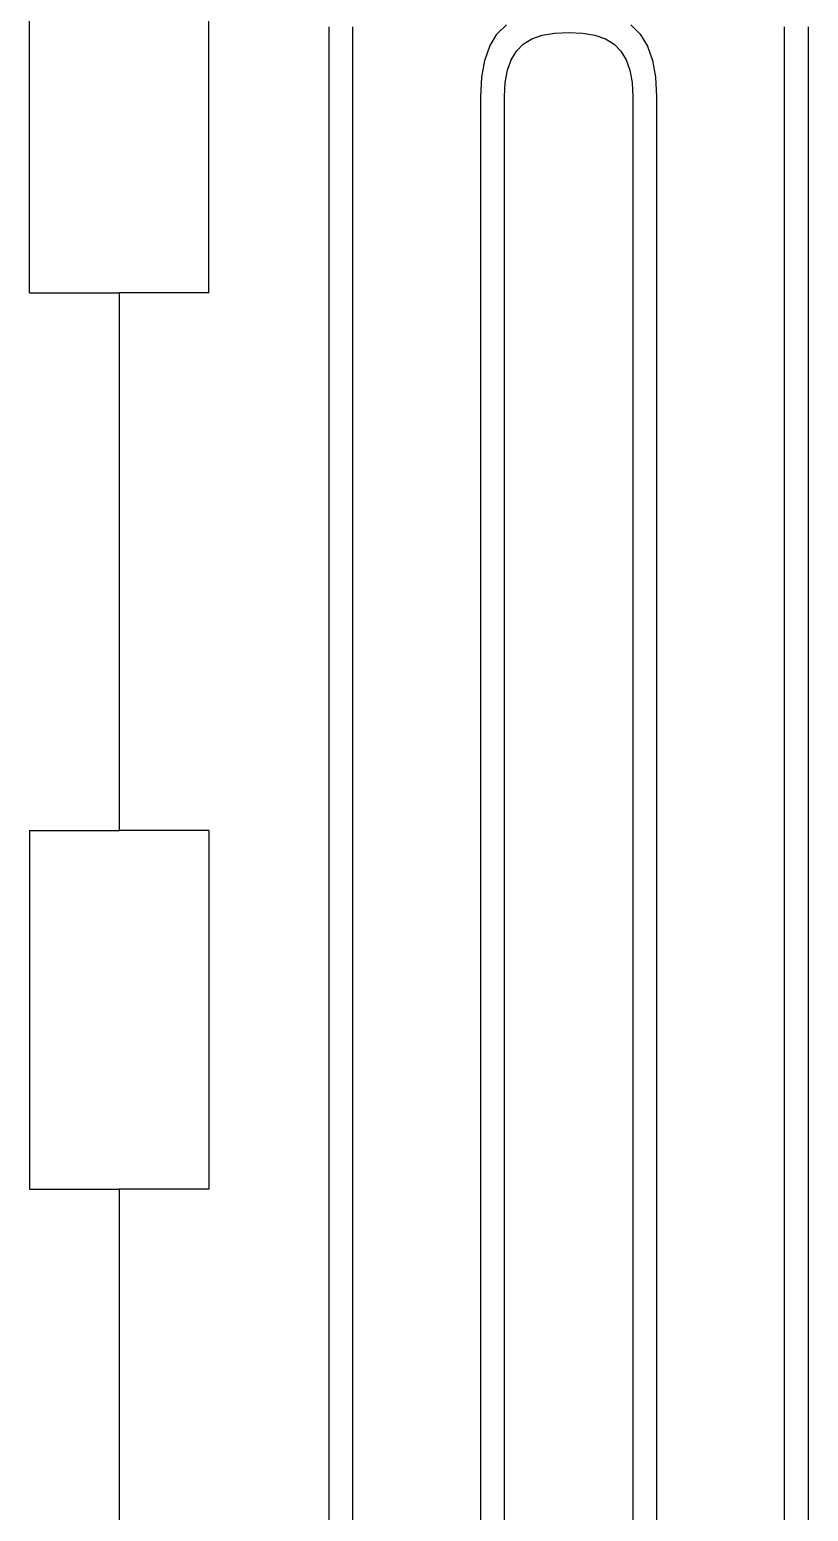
# Model space of a CAD drawing. Extents: x -112 to 112, y -170 to 170.
# Drawn here: x -54.9 to -6.6, y -90.2 to 1.7 of the extents above; entities that cross this region are included whole.
import ezdxf

# ---------------------------------------------------------------- set-up
doc = ezdxf.new("R2010")
doc.units = 0
doc.header["$MEASUREMENT"] = 0
doc.layers.get('0').update_dxf_attribs({"linetype": 'CONTINUOUS'})

msp = doc.modelspace()

# ---------------------------------------------------------------- linework, layer by layer
for p, q in [((-54.923, -14.608), (-54.923, 40.955)), ((-43.811, -14.608), (-43.811, 40.955)), ((-36.363, 1.887), (-36.363, 1.06)), ((-34.891, 1.887), (-34.891, 1.06)), ((-25.938, 1.427), (-25.351, 2.014)), ((-17.638, 2.014), (-17.051, 1.427)), ((-8.097, 1.06), (-8.097, 1.887)), ((-6.625, 1.06), (-6.625, 1.887)), ((-36.363, 1.06), (-36.363, 0.116)), ((-34.891, 1.06), (-34.891, 0.116)), ((-26.385, 0.694), (-25.938, 1.427)), ((-24.308, 0.813), (-23.774, 1.139)), ((-23.774, 1.139), (-23.129, 1.367)), ((-23.129, 1.367), (-22.371, 1.501)), ((-22.371, 1.501), (-21.494, 1.545)), ((-21.494, 1.545), (-20.618, 1.501)), ((-20.618, 1.501), (-19.859, 1.367)), ((-19.859, 1.367), (-19.214, 1.139)), ((-19.214, 1.139), (-18.68, 0.813)), ((-17.051, 1.427), (-16.603, 0.694)), ((-8.097, 0.116), (-8.097, 1.06)), ((-6.625, 0.116), (-6.625, 1.06)), ((-36.363, 0.116), (-36.363, -1.021)), ((-34.891, 0.116), (-34.891, -1.021)), ((-26.698, -0.189), (-26.385, 0.694)), ((-25.063, -0.15), (-24.737, 0.384)), ((-24.737, 0.384), (-24.308, 0.813)), ((-18.68, 0.813), (-18.251, 0.384)), ((-18.251, 0.384), (-17.925, -0.15)), ((-16.603, 0.694), (-16.291, -0.189)), ((-8.097, -1.021), (-8.097, 0.116)), ((-6.625, -1.021), (-6.625, 0.116)), ((-26.881, -1.229), (-26.698, -0.189)), ((-25.425, -1.553), (-25.291, -0.795)), ((-25.291, -0.795), (-25.063, -0.15)), ((-17.925, -0.15), (-17.697, -0.795)), ((-17.697, -0.795), (-17.563, -1.553)), ((-16.291, -0.189), (-16.107, -1.229)), ((-36.363, -1.021), (-36.363, -2.43)), ((-34.891, -1.021), (-34.891, -2.43)), ((-26.941, -2.43), (-26.881, -1.229)), ((-25.469, -2.43), (-25.425, -1.553)), ((-17.563, -1.553), (-17.519, -2.43)), ((-16.107, -1.229), (-16.047, -2.43)), ((-8.097, -2.43), (-8.097, -1.021)), ((-6.625, -2.43), (-6.625, -1.021)), ((-36.363, -2.43), (-36.363, -3.839)), ((-34.891, -2.43), (-34.891, -3.839)), ((-26.941, -3.839), (-26.941, -2.43)), ((-25.469, -3.839), (-25.469, -2.43)), ((-17.519, -2.43), (-17.519, -3.839)), ((-16.047, -2.43), (-16.047, -3.839)), ((-8.097, -3.839), (-8.097, -2.43)), ((-6.625, -3.839), (-6.625, -2.43)), ((-36.363, -3.839), (-36.363, -4.976)), ((-34.891, -3.839), (-34.891, -4.976)), ((-26.941, -4.976), (-26.941, -3.839)), ((-25.469, -4.976), (-25.469, -3.839)), ((-17.519, -3.839), (-17.519, -4.976)), ((-16.047, -3.839), (-16.047, -4.976)), ((-8.097, -4.976), (-8.097, -3.839)), ((-6.625, -4.976), (-6.625, -3.839)), ((-36.363, -4.976), (-36.363, -5.919)), ((-34.891, -4.976), (-34.891, -5.919)), ((-26.941, -5.919), (-26.941, -4.976)), ((-25.469, -5.919), (-25.469, -4.976)), ((-17.519, -4.976), (-17.519, -5.919)), ((-16.047, -4.976), (-16.047, -5.919)), ((-8.097, -5.919), (-8.097, -4.976)), ((-6.625, -5.919), (-6.625, -4.976)), ((-36.363, -5.919), (-36.363, -6.747)), ((-34.891, -5.919), (-34.891, -6.747)), ((-26.941, -6.747), (-26.941, -5.919)), ((-25.469, -6.747), (-25.469, -5.919)), ((-17.519, -5.919), (-17.519, -6.747)), ((-16.047, -5.919), (-16.047, -6.747)), ((-8.097, -6.747), (-8.097, -5.919)), ((-6.625, -6.747), (-6.625, -5.919)), ((-36.363, -6.747), (-36.363, -7.535)), ((-34.891, -6.747), (-34.891, -7.535)), ((-26.941, -7.535), (-26.941, -6.747)), ((-25.469, -7.535), (-25.469, -6.747)), ((-17.519, -6.747), (-17.519, -7.535)), ((-16.047, -6.747), (-16.047, -7.535)), ((-8.097, -7.535), (-8.097, -6.747)), ((-6.625, -7.535), (-6.625, -6.747)), ((-36.363, -7.535), (-36.363, -8.362)), ((-34.891, -7.535), (-34.891, -8.362)), ((-26.941, -8.362), (-26.941, -7.535)), ((-25.469, -8.362), (-25.469, -7.535)), ((-17.519, -7.535), (-17.519, -8.362)), ((-16.047, -7.535), (-16.047, -8.362)), ((-8.097, -8.362), (-8.097, -7.535)), ((-6.625, -8.362), (-6.625, -7.535)), ((-36.363, -8.362), (-36.363, -9.306)), ((-34.891, -8.362), (-34.891, -9.306)), ((-26.941, -9.306), (-26.941, -8.362)), ((-25.469, -9.306), (-25.469, -8.362)), ((-17.519, -8.362), (-17.519, -9.306)), ((-16.047, -8.362), (-16.047, -9.306)), ((-8.097, -9.306), (-8.097, -8.362)), ((-6.625, -9.306), (-6.625, -8.362)), ((-36.363, -9.306), (-36.363, -10.443)), ((-34.891, -9.306), (-34.891, -10.443)), ((-26.941, -10.443), (-26.941, -9.306)), ((-25.469, -10.443), (-25.469, -9.306)), ((-17.519, -9.306), (-17.519, -10.443)), ((-16.047, -9.306), (-16.047, -10.443)), ((-8.097, -10.443), (-8.097, -9.306)), ((-6.625, -10.443), (-6.625, -9.306)), ((-36.363, -10.443), (-36.363, -11.852)), ((-34.891, -10.443), (-34.891, -11.852)), ((-26.941, -11.852), (-26.941, -10.443)), ((-25.469, -11.852), (-25.469, -10.443)), ((-17.519, -10.443), (-17.519, -11.852)), ((-16.047, -10.443), (-16.047, -11.852)), ((-8.097, -11.852), (-8.097, -10.443)), ((-6.625, -11.852), (-6.625, -10.443)), ((-36.363, -11.852), (-36.363, -13.261)), ((-34.891, -11.852), (-34.891, -13.261)), ((-26.941, -13.261), (-26.941, -11.852)), ((-25.469, -13.261), (-25.469, -11.852)), ((-17.519, -11.852), (-17.519, -13.261)), ((-16.047, -11.852), (-16.047, -13.261)), ((-8.097, -13.261), (-8.097, -11.852)), ((-6.625, -13.261), (-6.625, -11.852)), ((-36.363, -13.261), (-36.363, -14.398)), ((-34.891, -13.261), (-34.891, -14.398)), ((-26.941, -14.398), (-26.941, -13.261)), ((-25.469, -14.398), (-25.469, -13.261)), ((-17.519, -13.261), (-17.519, -14.398)), ((-16.047, -13.261), (-16.047, -14.398)), ((-8.097, -14.398), (-8.097, -13.261)), ((-6.625, -14.398), (-6.625, -13.261)), ((-54.923, -14.608), (-49.367, -14.608)), ((-49.367, -14.608), (-49.367, -47.945)), ((-43.811, -14.608), (-49.367, -14.608)), ((-36.363, -14.398), (-36.363, -15.341)), ((-34.891, -14.398), (-34.891, -15.341)), ((-26.941, -15.341), (-26.941, -14.398)), ((-25.469, -15.341), (-25.469, -14.398)), ((-17.519, -14.398), (-17.519, -15.341)), ((-16.047, -14.398), (-16.047, -15.341)), ((-8.097, -15.341), (-8.097, -14.398)), ((-6.625, -15.341), (-6.625, -14.398)), ((-36.363, -15.341), (-36.363, -16.169)), ((-34.891, -15.341), (-34.891, -16.169)), ((-26.941, -16.169), (-26.941, -15.341)), ((-25.469, -16.169), (-25.469, -15.341)), ((-17.519, -15.341), (-17.519, -16.169)), ((-16.047, -15.341), (-16.047, -16.169)), ((-8.097, -16.169), (-8.097, -15.341)), ((-6.625, -16.169), (-6.625, -15.341)), ((-36.363, -16.169), (-36.363, -16.957)), ((-34.891, -16.169), (-34.891, -16.957)), ((-26.941, -16.957), (-26.941, -16.169)), ((-25.469, -16.957), (-25.469, -16.169)), ((-17.519, -16.169), (-17.519, -16.957)), ((-16.047, -16.169), (-16.047, -16.957)), ((-8.097, -16.957), (-8.097, -16.169)), ((-6.625, -16.957), (-6.625, -16.169)), ((-36.363, -16.957), (-36.363, -17.784)), ((-34.891, -16.957), (-34.891, -17.784)), ((-26.941, -17.784), (-26.941, -16.957)), ((-25.469, -17.784), (-25.469, -16.957)), ((-17.519, -16.957), (-17.519, -17.784)), ((-16.047, -16.957), (-16.047, -17.784)), ((-8.097, -17.784), (-8.097, -16.957)), ((-6.625, -17.784), (-6.625, -16.957)), ((-36.363, -17.784), (-36.363, -18.728)), ((-34.891, -17.784), (-34.891, -18.728)), ((-26.941, -18.728), (-26.941, -17.784)), ((-25.469, -18.728), (-25.469, -17.784)), ((-17.519, -17.784), (-17.519, -18.728)), ((-16.047, -17.784), (-16.047, -18.728)), ((-8.097, -18.728), (-8.097, -17.784)), ((-6.625, -18.728), (-6.625, -17.784)), ((-36.363, -18.728), (-36.363, -19.865)), ((-34.891, -18.728), (-34.891, -19.865)), ((-26.941, -19.865), (-26.941, -18.728)), ((-25.469, -19.865), (-25.469, -18.728)), ((-17.519, -18.728), (-17.519, -19.865)), ((-16.047, -18.728), (-16.047, -19.865)), ((-8.097, -19.865), (-8.097, -18.728)), ((-6.625, -19.865), (-6.625, -18.728)), ((-36.363, -19.865), (-36.363, -21.274)), ((-34.891, -19.865), (-34.891, -21.274)), ((-26.941, -21.274), (-26.941, -19.865)), ((-25.469, -21.274), (-25.469, -19.865)), ((-17.519, -19.865), (-17.519, -21.274)), ((-16.047, -19.865), (-16.047, -21.274)), ((-8.097, -21.274), (-8.097, -19.865)), ((-6.625, -21.274), (-6.625, -19.865)), ((-36.363, -21.274), (-36.363, -22.683)), ((-34.891, -21.274), (-34.891, -22.683)), ((-26.941, -22.683), (-26.941, -21.274)), ((-25.469, -22.683), (-25.469, -21.274)), ((-17.519, -21.274), (-17.519, -22.683)), ((-16.047, -21.274), (-16.047, -22.683)), ((-8.097, -22.683), (-8.097, -21.274)), ((-6.625, -22.683), (-6.625, -21.274)), ((-36.363, -22.683), (-36.363, -23.82)), ((-34.891, -22.683), (-34.891, -23.82)), ((-26.941, -23.82), (-26.941, -22.683)), ((-25.469, -23.82), (-25.469, -22.683)), ((-17.519, -22.683), (-17.519, -23.82)), ((-16.047, -22.683), (-16.047, -23.82)), ((-8.097, -23.82), (-8.097, -22.683)), ((-6.625, -23.82), (-6.625, -22.683)), ((-36.363, -23.82), (-36.363, -24.763)), ((-34.891, -23.82), (-34.891, -24.763)), ((-26.941, -24.763), (-26.941, -23.82)), ((-25.469, -24.763), (-25.469, -23.82)), ((-17.519, -23.82), (-17.519, -24.763)), ((-16.047, -23.82), (-16.047, -24.763)), ((-8.097, -24.763), (-8.097, -23.82)), ((-6.625, -24.763), (-6.625, -23.82)), ((-36.363, -24.763), (-36.363, -25.591)), ((-34.891, -24.763), (-34.891, -25.591)), ((-26.941, -25.591), (-26.941, -24.763)), ((-25.469, -25.591), (-25.469, -24.763)), ((-17.519, -24.763), (-17.519, -25.591)), ((-16.047, -24.763), (-16.047, -25.591)), ((-8.097, -25.591), (-8.097, -24.763)), ((-6.625, -25.591), (-6.625, -24.763)), ((-36.363, -25.591), (-36.363, -26.379)), ((-34.891, -25.591), (-34.891, -26.379)), ((-26.941, -26.379), (-26.941, -25.591)), ((-25.469, -26.379), (-25.469, -25.591)), ((-17.519, -25.591), (-17.519, -26.379)), ((-16.047, -25.591), (-16.047, -26.379)), ((-8.097, -26.379), (-8.097, -25.591)), ((-6.625, -26.379), (-6.625, -25.591)), ((-36.363, -26.379), (-36.363, -27.206)), ((-34.891, -26.379), (-34.891, -27.206)), ((-26.941, -27.206), (-26.941, -26.379)), ((-25.469, -27.206), (-25.469, -26.379)), ((-17.519, -26.379), (-17.519, -27.206)), ((-16.047, -26.379), (-16.047, -27.206)), ((-8.097, -27.206), (-8.097, -26.379)), ((-6.625, -27.206), (-6.625, -26.379)), ((-36.363, -27.206), (-36.363, -28.15)), ((-34.891, -27.206), (-34.891, -28.15)), ((-26.941, -28.15), (-26.941, -27.206)), ((-25.469, -28.15), (-25.469, -27.206)), ((-17.519, -27.206), (-17.519, -28.15)), ((-16.047, -27.206), (-16.047, -28.15)), ((-8.097, -28.15), (-8.097, -27.206)), ((-6.625, -28.15), (-6.625, -27.206)), ((-36.363, -28.15), (-36.363, -29.287)), ((-34.891, -28.15), (-34.891, -29.287)), ((-26.941, -29.287), (-26.941, -28.15)), ((-25.469, -29.287), (-25.469, -28.15)), ((-17.519, -28.15), (-17.519, -29.287)), ((-16.047, -28.15), (-16.047, -29.287)), ((-8.097, -29.287), (-8.097, -28.15)), ((-6.625, -29.287), (-6.625, -28.15)), ((-36.363, -29.287), (-36.363, -30.696)), ((-34.891, -29.287), (-34.891, -30.696)), ((-26.941, -30.696), (-26.941, -29.287)), ((-25.469, -30.696), (-25.469, -29.287)), ((-17.519, -29.287), (-17.519, -30.696)), ((-16.047, -29.287), (-16.047, -30.696)), ((-8.097, -30.696), (-8.097, -29.287)), ((-6.625, -30.696), (-6.625, -29.287)), ((-36.363, -30.696), (-36.363, -32.105)), ((-34.891, -30.696), (-34.891, -32.105)), ((-26.941, -32.105), (-26.941, -30.696)), ((-25.469, -32.105), (-25.469, -30.696)), ((-17.519, -30.696), (-17.519, -32.105)), ((-16.047, -30.696), (-16.047, -32.105)), ((-8.097, -32.105), (-8.097, -30.696)), ((-6.625, -32.105), (-6.625, -30.696)), ((-36.363, -32.105), (-36.363, -33.242)), ((-34.891, -32.105), (-34.891, -33.242)), ((-26.941, -33.242), (-26.941, -32.105)), ((-25.469, -33.242), (-25.469, -32.105)), ((-17.519, -32.105), (-17.519, -33.242)), ((-16.047, -32.105), (-16.047, -33.242)), ((-8.097, -33.242), (-8.097, -32.105)), ((-6.625, -33.242), (-6.625, -32.105)), ((-36.363, -33.242), (-36.363, -34.185)), ((-34.891, -33.242), (-34.891, -34.185)), ((-26.941, -34.185), (-26.941, -33.242)), ((-25.469, -34.185), (-25.469, -33.242)), ((-17.519, -33.242), (-17.519, -34.185)), ((-16.047, -33.242), (-16.047, -34.185)), ((-8.097, -34.185), (-8.097, -33.242)), ((-6.625, -34.185), (-6.625, -33.242)), ((-36.363, -34.185), (-36.363, -35.013)), ((-34.891, -34.185), (-34.891, -35.013)), ((-26.941, -35.013), (-26.941, -34.185)), ((-25.469, -35.013), (-25.469, -34.185)), ((-17.519, -34.185), (-17.519, -35.013)), ((-16.047, -34.185), (-16.047, -35.013)), ((-8.097, -35.013), (-8.097, -34.185)), ((-6.625, -35.013), (-6.625, -34.185)), ((-36.363, -35.013), (-36.363, -35.801)), ((-36.363, -35.801), (-36.363, -36.628)), ((-34.891, -35.013), (-34.891, -35.801)), ((-34.891, -35.801), (-34.891, -36.628)), ((-26.941, -35.801), (-26.941, -35.013)), ((-26.941, -36.628), (-26.941, -35.801)), ((-25.469, -35.801), (-25.469, -35.013)), ((-25.469, -36.628), (-25.469, -35.801)), ((-17.519, -35.013), (-17.519, -35.801)), ((-17.519, -35.801), (-17.519, -36.628)), ((-16.047, -35.013), (-16.047, -35.801)), ((-16.047, -35.801), (-16.047, -36.628)), ((-8.097, -35.801), (-8.097, -35.013)), ((-8.097, -36.628), (-8.097, -35.801)), ((-6.625, -35.801), (-6.625, -35.013)), ((-6.625, -36.628), (-6.625, -35.801)), ((-36.363, -36.628), (-36.363, -37.572)), ((-34.891, -36.628), (-34.891, -37.572)), ((-26.941, -37.572), (-26.941, -36.628)), ((-25.469, -37.572), (-25.469, -36.628)), ((-17.519, -36.628), (-17.519, -37.572)), ((-16.047, -36.628), (-16.047, -37.572)), ((-8.097, -37.572), (-8.097, -36.628)), ((-6.625, -37.572), (-6.625, -36.628)), ((-36.363, -37.572), (-36.363, -38.709)), ((-34.891, -37.572), (-34.891, -38.709)), ((-26.941, -38.709), (-26.941, -37.572)), ((-25.469, -38.709), (-25.469, -37.572)), ((-17.519, -37.572), (-17.519, -38.709)), ((-16.047, -37.572), (-16.047, -38.709)), ((-8.097, -38.709), (-8.097, -37.572)), ((-6.625, -38.709), (-6.625, -37.572)), ((-36.363, -38.709), (-36.363, -40.118)), ((-34.891, -38.709), (-34.891, -40.118)), ((-26.941, -40.118), (-26.941, -38.709)), ((-25.469, -40.118), (-25.469, -38.709)), ((-17.519, -38.709), (-17.519, -40.118)), ((-16.047, -38.709), (-16.047, -40.118)), ((-8.097, -40.118), (-8.097, -38.709)), ((-6.625, -40.118), (-6.625, -38.709)), ((-36.363, -40.118), (-36.363, -41.527)), ((-34.891, -40.118), (-34.891, -41.527)), ((-26.941, -41.527), (-26.941, -40.118)), ((-25.469, -41.527), (-25.469, -40.118)), ((-17.519, -40.118), (-17.519, -41.527)), ((-16.047, -40.118), (-16.047, -41.527)), ((-8.097, -41.527), (-8.097, -40.118)), ((-6.625, -41.527), (-6.625, -40.118)), ((-36.363, -41.527), (-36.363, -42.664)), ((-34.891, -41.527), (-34.891, -42.664)), ((-26.941, -42.664), (-26.941, -41.527)), ((-25.469, -42.664), (-25.469, -41.527)), ((-17.519, -41.527), (-17.519, -42.664)), ((-16.047, -41.527), (-16.047, -42.664)), ((-8.097, -42.664), (-8.097, -41.527)), ((-6.625, -42.664), (-6.625, -41.527)), ((-36.363, -42.664), (-36.363, -43.607)), ((-34.891, -42.664), (-34.891, -43.607)), ((-26.941, -43.607), (-26.941, -42.664)), ((-25.469, -43.607), (-25.469, -42.664)), ((-17.519, -42.664), (-17.519, -43.607)), ((-16.047, -42.664), (-16.047, -43.607)), ((-8.097, -43.607), (-8.097, -42.664)), ((-6.625, -43.607), (-6.625, -42.664)), ((-36.363, -43.607), (-36.363, -44.435)), ((-34.891, -43.607), (-34.891, -44.435)), ((-26.941, -44.435), (-26.941, -43.607)), ((-25.469, -44.435), (-25.469, -43.607)), ((-17.519, -43.607), (-17.519, -44.435)), ((-16.047, -43.607), (-16.047, -44.435)), ((-8.097, -44.435), (-8.097, -43.607)), ((-6.625, -44.435), (-6.625, -43.607)), ((-36.363, -44.435), (-36.363, -45.223)), ((-34.891, -44.435), (-34.891, -45.223)), ((-26.941, -45.223), (-26.941, -44.435)), ((-25.469, -45.223), (-25.469, -44.435)), ((-17.519, -44.435), (-17.519, -45.223)), ((-16.047, -44.435), (-16.047, -45.223)), ((-8.097, -45.223), (-8.097, -44.435)), ((-6.625, -45.223), (-6.625, -44.435)), ((-36.363, -45.223), (-36.363, -46.05)), ((-34.891, -45.223), (-34.891, -46.05)), ((-26.941, -46.05), (-26.941, -45.223)), ((-25.469, -46.05), (-25.469, -45.223)), ((-17.519, -45.223), (-17.519, -46.05)), ((-16.047, -45.223), (-16.047, -46.05)), ((-8.097, -46.05), (-8.097, -45.223)), ((-6.625, -46.05), (-6.625, -45.223)), ((-36.363, -46.05), (-36.363, -46.994)), ((-34.891, -46.05), (-34.891, -46.994)), ((-26.941, -46.994), (-26.941, -46.05)), ((-25.469, -46.994), (-25.469, -46.05)), ((-17.519, -46.05), (-17.519, -46.994)), ((-16.047, -46.05), (-16.047, -46.994)), ((-8.097, -46.994), (-8.097, -46.05)), ((-6.625, -46.994), (-6.625, -46.05)), ((-36.363, -46.994), (-36.363, -48.131)), ((-34.891, -46.994), (-34.891, -48.131)), ((-26.941, -48.131), (-26.941, -46.994)), ((-25.469, -48.131), (-25.469, -46.994)), ((-17.519, -46.994), (-17.519, -48.131)), ((-16.047, -46.994), (-16.047, -48.131)), ((-8.097, -48.131), (-8.097, -46.994)), ((-6.625, -48.131), (-6.625, -46.994)), ((-54.923, -47.945), (-54.923, -70.17)), ((-54.923, -47.945), (-49.367, -47.945)), ((-43.811, -47.945), (-49.367, -47.945)), ((-43.811, -47.945), (-43.811, -70.17)), ((-36.363, -48.131), (-36.363, -49.54)), ((-34.891, -48.131), (-34.891, -49.54)), ((-26.941, -49.54), (-26.941, -48.131)), ((-25.469, -49.54), (-25.469, -48.131)), ((-17.519, -48.131), (-17.519, -49.54)), ((-16.047, -48.131), (-16.047, -49.54)), ((-8.097, -49.54), (-8.097, -48.131)), ((-6.625, -49.54), (-6.625, -48.131)), ((-36.363, -49.54), (-36.363, -50.948)), ((-34.891, -49.54), (-34.891, -50.948)), ((-26.941, -50.948), (-26.941, -49.54)), ((-25.469, -50.948), (-25.469, -49.54)), ((-17.519, -49.54), (-17.519, -50.948)), ((-16.047, -49.54), (-16.047, -50.948)), ((-8.097, -50.948), (-8.097, -49.54)), ((-6.625, -50.948), (-6.625, -49.54)), ((-36.363, -50.948), (-36.363, -52.086)), ((-34.891, -50.948), (-34.891, -52.086)), ((-26.941, -52.086), (-26.941, -50.948)), ((-25.469, -52.086), (-25.469, -50.948)), ((-17.519, -50.948), (-17.519, -52.086)), ((-16.047, -50.948), (-16.047, -52.086)), ((-8.097, -52.086), (-8.097, -50.948)), ((-6.625, -52.086), (-6.625, -50.948)), ((-36.363, -52.086), (-36.363, -53.029)), ((-34.891, -52.086), (-34.891, -53.029)), ((-26.941, -53.029), (-26.941, -52.086)), ((-25.469, -53.029), (-25.469, -52.086)), ((-17.519, -52.086), (-17.519, -53.029)), ((-16.047, -52.086), (-16.047, -53.029)), ((-8.097, -53.029), (-8.097, -52.086)), ((-6.625, -53.029), (-6.625, -52.086)), ((-36.363, -53.029), (-36.363, -53.856)), ((-34.891, -53.029), (-34.891, -53.856)), ((-26.941, -53.856), (-26.941, -53.029)), ((-25.469, -53.856), (-25.469, -53.029)), ((-17.519, -53.029), (-17.519, -53.856)), ((-16.047, -53.029), (-16.047, -53.856)), ((-8.097, -53.856), (-8.097, -53.029)), ((-6.625, -53.856), (-6.625, -53.029)), ((-36.363, -53.856), (-36.363, -54.645)), ((-34.891, -53.856), (-34.891, -54.645)), ((-26.941, -54.645), (-26.941, -53.856)), ((-25.469, -54.645), (-25.469, -53.856)), ((-17.519, -53.856), (-17.519, -54.645)), ((-16.047, -53.856), (-16.047, -54.645)), ((-8.097, -54.645), (-8.097, -53.856)), ((-6.625, -54.645), (-6.625, -53.856)), ((-36.363, -54.645), (-36.363, -55.472)), ((-34.891, -54.645), (-34.891, -55.472)), ((-26.941, -55.472), (-26.941, -54.645)), ((-25.469, -55.472), (-25.469, -54.645)), ((-17.519, -54.645), (-17.519, -55.472)), ((-16.047, -54.645), (-16.047, -55.472)), ((-8.097, -55.472), (-8.097, -54.645)), ((-6.625, -55.472), (-6.625, -54.645)), ((-36.363, -55.472), (-36.363, -56.416)), ((-34.891, -55.472), (-34.891, -56.416)), ((-26.941, -56.416), (-26.941, -55.472)), ((-25.469, -56.416), (-25.469, -55.472)), ((-17.519, -55.472), (-17.519, -56.416)), ((-16.047, -55.472), (-16.047, -56.416)), ((-8.097, -56.416), (-8.097, -55.472)), ((-6.625, -56.416), (-6.625, -55.472)), ((-36.363, -56.416), (-36.363, -57.553)), ((-34.891, -56.416), (-34.891, -57.553)), ((-26.941, -57.553), (-26.941, -56.416)), ((-25.469, -57.553), (-25.469, -56.416)), ((-17.519, -56.416), (-17.519, -57.553)), ((-16.047, -56.416), (-16.047, -57.553)), ((-8.097, -57.553), (-8.097, -56.416)), ((-6.625, -57.553), (-6.625, -56.416)), ((-36.363, -57.553), (-36.363, -58.962)), ((-34.891, -57.553), (-34.891, -58.962)), ((-26.941, -58.962), (-26.941, -57.553)), ((-25.469, -58.962), (-25.469, -57.553)), ((-17.519, -57.553), (-17.519, -58.962)), ((-16.047, -57.553), (-16.047, -58.962)), ((-8.097, -58.962), (-8.097, -57.553)), ((-6.625, -58.962), (-6.625, -57.553)), ((-36.363, -58.962), (-36.363, -60.37)), ((-34.891, -58.962), (-34.891, -60.37)), ((-26.941, -60.37), (-26.941, -58.962)), ((-25.469, -60.37), (-25.469, -58.962)), ((-17.519, -58.962), (-17.519, -60.37)), ((-16.047, -58.962), (-16.047, -60.37)), ((-8.097, -60.37), (-8.097, -58.962)), ((-6.625, -60.37), (-6.625, -58.962)), ((-36.363, -60.37), (-36.363, -61.508)), ((-34.891, -60.37), (-34.891, -61.508)), ((-26.941, -61.508), (-26.941, -60.37)), ((-25.469, -61.508), (-25.469, -60.37)), ((-17.519, -60.37), (-17.519, -61.508)), ((-16.047, -60.37), (-16.047, -61.508)), ((-8.097, -61.508), (-8.097, -60.37)), ((-6.625, -61.508), (-6.625, -60.37)), ((-36.363, -61.508), (-36.363, -62.451)), ((-34.891, -61.508), (-34.891, -62.451)), ((-26.941, -62.451), (-26.941, -61.508)), ((-25.469, -62.451), (-25.469, -61.508)), ((-17.519, -61.508), (-17.519, -62.451)), ((-16.047, -61.508), (-16.047, -62.451)), ((-8.097, -62.451), (-8.097, -61.508)), ((-6.625, -62.451), (-6.625, -61.508)), ((-36.363, -62.451), (-36.363, -63.278)), ((-34.891, -62.451), (-34.891, -63.278)), ((-26.941, -63.278), (-26.941, -62.451)), ((-25.469, -63.278), (-25.469, -62.451)), ((-17.519, -62.451), (-17.519, -63.278)), ((-16.047, -62.451), (-16.047, -63.278)), ((-8.097, -63.278), (-8.097, -62.451)), ((-6.625, -63.278), (-6.625, -62.451)), ((-36.363, -63.278), (-36.363, -64.067)), ((-34.891, -63.278), (-34.891, -64.067)), ((-26.941, -64.067), (-26.941, -63.278)), ((-25.469, -64.067), (-25.469, -63.278)), ((-17.519, -63.278), (-17.519, -64.067)), ((-16.047, -63.278), (-16.047, -64.067)), ((-8.097, -64.067), (-8.097, -63.278)), ((-6.625, -64.067), (-6.625, -63.278)), ((-36.363, -64.067), (-36.363, -64.894)), ((-34.891, -64.067), (-34.891, -64.894)), ((-26.941, -64.894), (-26.941, -64.067)), ((-25.469, -64.894), (-25.469, -64.067)), ((-17.519, -64.067), (-17.519, -64.894)), ((-16.047, -64.067), (-16.047, -64.894)), ((-8.097, -64.894), (-8.097, -64.067)), ((-6.625, -64.894), (-6.625, -64.067)), ((-36.363, -64.894), (-36.363, -65.838)), ((-34.891, -64.894), (-34.891, -65.838)), ((-26.941, -65.838), (-26.941, -64.894)), ((-25.469, -65.838), (-25.469, -64.894)), ((-17.519, -64.894), (-17.519, -65.838)), ((-16.047, -64.894), (-16.047, -65.838)), ((-8.097, -65.838), (-8.097, -64.894)), ((-6.625, -65.838), (-6.625, -64.894)), ((-36.363, -65.838), (-36.363, -66.975)), ((-34.891, -65.838), (-34.891, -66.975)), ((-26.941, -66.975), (-26.941, -65.838)), ((-25.469, -66.975), (-25.469, -65.838)), ((-17.519, -65.838), (-17.519, -66.975)), ((-16.047, -65.838), (-16.047, -66.975)), ((-8.097, -66.975), (-8.097, -65.838)), ((-6.625, -66.975), (-6.625, -65.838)), ((-36.363, -66.975), (-36.363, -68.384)), ((-34.891, -66.975), (-34.891, -68.384)), ((-26.941, -68.384), (-26.941, -66.975)), ((-25.469, -68.384), (-25.469, -66.975)), ((-17.519, -66.975), (-17.519, -68.384)), ((-16.047, -66.975), (-16.047, -68.384)), ((-8.097, -68.384), (-8.097, -66.975)), ((-6.625, -68.384), (-6.625, -66.975)), ((-36.363, -68.384), (-36.363, -69.792)), ((-34.891, -68.384), (-34.891, -69.792)), ((-26.941, -69.792), (-26.941, -68.384)), ((-25.469, -69.792), (-25.469, -68.384)), ((-17.519, -68.384), (-17.519, -69.792)), ((-16.047, -68.384), (-16.047, -69.792)), ((-8.097, -69.792), (-8.097, -68.384)), ((-6.625, -69.792), (-6.625, -68.384)), ((-36.363, -69.792), (-36.363, -70.93)), ((-34.891, -69.792), (-34.891, -70.93)), ((-26.941, -70.93), (-26.941, -69.792)), ((-25.469, -70.93), (-25.469, -69.792)), ((-17.519, -69.792), (-17.519, -70.93)), ((-16.047, -69.792), (-16.047, -70.93)), ((-8.097, -70.93), (-8.097, -69.792)), ((-6.625, -70.93), (-6.625, -69.792)), ((-54.923, -70.17), (-49.367, -70.17)), ((-49.367, -70.17), (-49.367, -92.395)), ((-43.811, -70.17), (-49.367, -70.17)), ((-36.363, -70.93), (-36.363, -71.873)), ((-34.891, -70.93), (-34.891, -71.873)), ((-26.941, -71.873), (-26.941, -70.93)), ((-25.469, -71.873), (-25.469, -70.93)), ((-17.519, -70.93), (-17.519, -71.873)), ((-16.047, -70.93), (-16.047, -71.873)), ((-8.097, -71.873), (-8.097, -70.93)), ((-6.625, -71.873), (-6.625, -70.93)), ((-36.363, -71.873), (-36.363, -72.7)), ((-34.891, -71.873), (-34.891, -72.7)), ((-26.941, -72.7), (-26.941, -71.873)), ((-25.469, -72.7), (-25.469, -71.873)), ((-17.519, -71.873), (-17.519, -72.7)), ((-16.047, -71.873), (-16.047, -72.7)), ((-8.097, -72.7), (-8.097, -71.873)), ((-6.625, -72.7), (-6.625, -71.873)), ((-36.363, -72.7), (-36.363, -73.489)), ((-36.363, -73.489), (-36.363, -74.316)), ((-34.891, -72.7), (-34.891, -73.489)), ((-34.891, -73.489), (-34.891, -74.316)), ((-26.941, -73.489), (-26.941, -72.7)), ((-26.941, -74.316), (-26.941, -73.489)), ((-25.469, -73.489), (-25.469, -72.7)), ((-25.469, -74.316), (-25.469, -73.489)), ((-17.519, -72.7), (-17.519, -73.489)), ((-17.519, -73.489), (-17.519, -74.316)), ((-16.047, -72.7), (-16.047, -73.489)), ((-16.047, -73.489), (-16.047, -74.316)), ((-8.097, -73.489), (-8.097, -72.7)), ((-8.097, -74.316), (-8.097, -73.489)), ((-6.625, -73.489), (-6.625, -72.7)), ((-6.625, -74.316), (-6.625, -73.489)), ((-36.363, -74.316), (-36.363, -75.26)), ((-34.891, -74.316), (-34.891, -75.26)), ((-26.941, -75.26), (-26.941, -74.316)), ((-25.469, -75.26), (-25.469, -74.316)), ((-17.519, -74.316), (-17.519, -75.26)), ((-16.047, -74.316), (-16.047, -75.26)), ((-8.097, -75.26), (-8.097, -74.316)), ((-6.625, -75.26), (-6.625, -74.316)), ((-36.363, -75.26), (-36.363, -76.397)), ((-34.891, -75.26), (-34.891, -76.397)), ((-26.941, -76.397), (-26.941, -75.26)), ((-25.469, -76.397), (-25.469, -75.26)), ((-17.519, -75.26), (-17.519, -76.397)), ((-16.047, -75.26), (-16.047, -76.397)), ((-8.097, -76.397), (-8.097, -75.26)), ((-6.625, -76.397), (-6.625, -75.26)), ((-36.363, -76.397), (-36.363, -77.806)), ((-34.891, -76.397), (-34.891, -77.806)), ((-26.941, -77.806), (-26.941, -76.397)), ((-25.469, -77.806), (-25.469, -76.397)), ((-17.519, -76.397), (-17.519, -77.806)), ((-16.047, -76.397), (-16.047, -77.806)), ((-8.097, -77.806), (-8.097, -76.397)), ((-6.625, -77.806), (-6.625, -76.397)), ((-36.363, -77.806), (-36.363, -79.214)), ((-34.891, -77.806), (-34.891, -79.214)), ((-26.941, -79.214), (-26.941, -77.806)), ((-25.469, -79.214), (-25.469, -77.806)), ((-17.519, -77.806), (-17.519, -79.214)), ((-16.047, -77.806), (-16.047, -79.214)), ((-8.097, -79.214), (-8.097, -77.806)), ((-6.625, -79.214), (-6.625, -77.806)), ((-36.363, -79.214), (-36.363, -80.352)), ((-34.891, -79.214), (-34.891, -80.352)), ((-26.941, -80.352), (-26.941, -79.214)), ((-25.469, -80.352), (-25.469, -79.214)), ((-17.519, -79.214), (-17.519, -80.352)), ((-16.047, -79.214), (-16.047, -80.352)), ((-8.097, -80.352), (-8.097, -79.214)), ((-6.625, -80.352), (-6.625, -79.214)), ((-36.363, -80.352), (-36.363, -81.295)), ((-34.891, -80.352), (-34.891, -81.295)), ((-26.941, -81.295), (-26.941, -80.352)), ((-25.469, -81.295), (-25.469, -80.352)), ((-17.519, -80.352), (-17.519, -81.295)), ((-16.047, -80.352), (-16.047, -81.295)), ((-8.097, -81.295), (-8.097, -80.352)), ((-6.625, -81.295), (-6.625, -80.352)), ((-36.363, -81.295), (-36.363, -82.122)), ((-34.891, -81.295), (-34.891, -82.122)), ((-26.941, -82.122), (-26.941, -81.295)), ((-25.469, -82.122), (-25.469, -81.295)), ((-17.519, -81.295), (-17.519, -82.122)), ((-16.047, -81.295), (-16.047, -82.122)), ((-8.097, -82.122), (-8.097, -81.295)), ((-6.625, -82.122), (-6.625, -81.295)), ((-36.363, -82.122), (-36.363, -82.911)), ((-34.891, -82.122), (-34.891, -82.911)), ((-26.941, -82.911), (-26.941, -82.122)), ((-25.469, -82.911), (-25.469, -82.122)), ((-17.519, -82.122), (-17.519, -82.911)), ((-16.047, -82.122), (-16.047, -82.911)), ((-8.097, -82.911), (-8.097, -82.122)), ((-6.625, -82.911), (-6.625, -82.122)), ((-36.363, -82.911), (-36.363, -83.738)), ((-34.891, -82.911), (-34.891, -83.738)), ((-26.941, -83.738), (-26.941, -82.911)), ((-25.469, -83.738), (-25.469, -82.911)), ((-17.519, -82.911), (-17.519, -83.738)), ((-16.047, -82.911), (-16.047, -83.738)), ((-8.097, -83.738), (-8.097, -82.911)), ((-6.625, -83.738), (-6.625, -82.911)), ((-36.363, -83.738), (-36.363, -84.681)), ((-34.891, -83.738), (-34.891, -84.681)), ((-26.941, -84.681), (-26.941, -83.738)), ((-25.469, -84.681), (-25.469, -83.738)), ((-17.519, -83.738), (-17.519, -84.681)), ((-16.047, -83.738), (-16.047, -84.681)), ((-8.097, -84.681), (-8.097, -83.738)), ((-6.625, -84.681), (-6.625, -83.738)), ((-36.363, -84.681), (-36.363, -85.819)), ((-34.891, -84.681), (-34.891, -85.819)), ((-26.941, -85.819), (-26.941, -84.681)), ((-25.469, -85.819), (-25.469, -84.681)), ((-17.519, -84.681), (-17.519, -85.819)), ((-16.047, -84.681), (-16.047, -85.819)), ((-8.097, -85.819), (-8.097, -84.681)), ((-6.625, -85.819), (-6.625, -84.681)), ((-36.363, -85.819), (-36.363, -87.228)), ((-34.891, -85.819), (-34.891, -87.228)), ((-26.941, -87.228), (-26.941, -85.819)), ((-25.469, -87.228), (-25.469, -85.819)), ((-17.519, -85.819), (-17.519, -87.228)), ((-16.047, -85.819), (-16.047, -87.228)), ((-8.097, -87.228), (-8.097, -85.819)), ((-6.625, -87.228), (-6.625, -85.819)), ((-36.363, -87.228), (-36.363, -88.636)), ((-34.891, -87.228), (-34.891, -88.636)), ((-26.941, -88.636), (-26.941, -87.228)), ((-25.469, -88.636), (-25.469, -87.228)), ((-17.519, -87.228), (-17.519, -88.636)), ((-16.047, -87.228), (-16.047, -88.636)), ((-8.097, -88.636), (-8.097, -87.228)), ((-6.625, -88.636), (-6.625, -87.228)), ((-36.363, -88.636), (-36.363, -89.774)), ((-34.891, -88.636), (-34.891, -89.774)), ((-26.941, -89.774), (-26.941, -88.636)), ((-25.469, -89.774), (-25.469, -88.636)), ((-17.519, -88.636), (-17.519, -89.774)), ((-16.047, -88.636), (-16.047, -89.774)), ((-8.097, -89.774), (-8.097, -88.636)), ((-6.625, -89.774), (-6.625, -88.636)), ((-36.363, -89.774), (-36.363, -90.717)), ((-34.891, -89.774), (-34.891, -90.717)), ((-26.941, -90.717), (-26.941, -89.774)), ((-25.469, -90.717), (-25.469, -89.774)), ((-17.519, -89.774), (-17.519, -90.717)), ((-16.047, -89.774), (-16.047, -90.717)), ((-8.097, -90.717), (-8.097, -89.774)), ((-6.625, -90.717), (-6.625, -89.774))]:
    msp.add_line(p, q)

doc.saveas('drawing.dxf')
